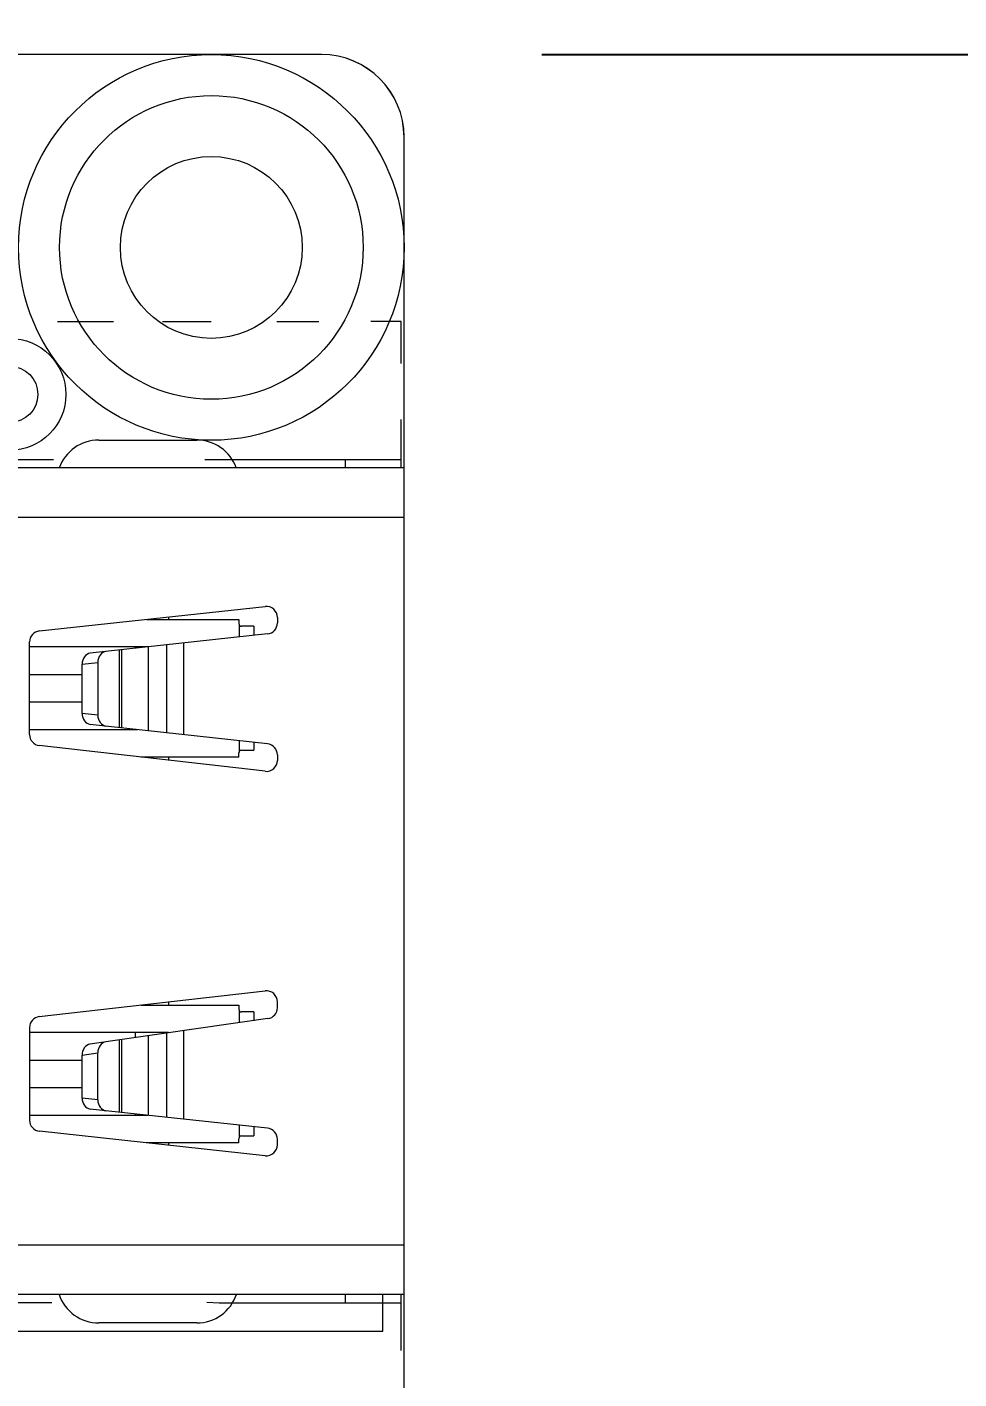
# Model space of a CAD drawing. Extents: x 14416 to 15769, y -3933 to -3562.
# Drawn here: x 14569.55 to 14586.47, y -3834.16 to -3809.62 of the extents above; entities that cross this region are included whole.
import ezdxf

# ---------------------------------------------------------------- set-up
doc = ezdxf.new("R2010")
doc.units = 0
doc.header["$LTSCALE"] = 3
doc.layers.get('0').update_dxf_attribs({"color": 2, "linetype": 'CONTINUOUS', "lineweight": 9})
doc.layers.get('DEFPOINTS').update_dxf_attribs({"linetype": 'CONTINUOUS', "lineweight": 9})
doc.styles.add('Aral', font='arial.ttf')
doc.dimstyles.new('22', dxfattribs={"dimtxt": 5, "dimasz": 4, "dimexe": 3, "dimexo": 4, "dimgap": 1.5, "dimtad": 1, "dimrnd": 0.01, "dimdsep": 46, "dimtxsty": 'Aral', "dimcen": 0, "dimclrd": 5, "dimclre": 3, "dimclrt": 256, "dimazin": 0, "dimtfac": 1, "dimtmove": 0, "dimatfit": 3, "dimfxl": 1, "dimarcsym": 0})

# ---------------------------------------------------------------- blocks, each defined once
blk = doc.blocks.new('*D25')
at = {"color": 3, "lineweight": -2}
for p, q in [((14618.399, -3710.123), (14643.171, -3710.123)), ((14578.899, -3810.123), (14643.171, -3810.123))]:
    blk.add_line(p, q, dxfattribs=at)
at = {"color": 5, "lineweight": -2}
blk.add_line((14640.171, -3806.123), (14640.171, -3714.123), dxfattribs=at)
at = {"color": 5}
for points in [[(14639.504, -3714.123), (14640.837, -3714.123), (14640.171, -3710.123)], [(14639.504, -3806.123), (14640.837, -3806.123), (14640.171, -3810.123)]]:
    blk.add_solid(points, dxfattribs=at)
at = {"layer": 'DEFPOINTS', "color": 0}
for p in [(14614.399, -3710.123), (14640.171, -3710.123), (14574.899, -3810.123)]:
    blk.add_point(p, dxfattribs=at)
at = {"insert": (14636.118, -3760.123), "char_height": 5, "attachment_point": 5, "rotation": 90, "style": 'Aral'}
blk.add_mtext('100', dxfattribs=at)

msp = doc.modelspace()

# ---------------------------------------------------------------- linework, layer by layer
at = {"color": 7, "linetype": 'Continuous'}
for p, q in [((14574.899, -3810.123), (14489.899, -3810.123)), ((14576.399, -3814.723), (14576.399, -3811.623)), ((14576.399, -3817.623), (14564.799, -3817.623)), ((14576.399, -3818.523), (14566.299, -3818.523)), ((14569.777, -3820.584), (14573.877, -3820.14)), ((14572.124, -3820.33), (14572.124, -3820.373)), ((14574.099, -3820.339), (14574.099, -3820.439)), ((14571.723, -3820.373), (14573.399, -3820.373)), ((14573.399, -3820.373), (14573.399, -3820.448)), ((14573.412, -3820.693), (14573.412, -3820.483)), ((14573.668, -3820.498), (14573.449, -3820.498)), ((14573.668, -3820.498), (14573.668, -3820.666)), ((14569.599, -3822.465), (14569.599, -3820.783)), ((14573.92, -3820.638), (14570.701, -3820.987)), ((14572.091, -3822.432), (14572.091, -3820.836)), ((14572.392, -3820.804), (14572.392, -3822.465)), ((14571.75, -3820.873), (14569.599, -3820.873)), ((14571.23, -3822.337), (14571.23, -3820.93)), ((14571.27, -3820.925), (14571.27, -3822.342)), ((14571.524, -3820.898), (14571.524, -3820.873)), ((14571.758, -3822.395), (14571.758, -3820.872)), ((14570.552, -3821.187), (14570.838, -3821.155)), ((14570.552, -3822.079), (14570.552, -3821.187)), ((14570.838, -3821.155), (14570.838, -3822.111)), ((14569.599, -3821.373), (14570.552, -3821.373)), ((14570.552, -3821.873), (14569.599, -3821.873)), ((14570.838, -3822.111), (14570.552, -3822.079)), ((14573.921, -3822.633), (14570.701, -3822.279)), ((14569.599, -3822.373), (14571.559, -3822.373)), ((14573.876, -3823.131), (14569.776, -3822.664)), ((14573.399, -3822.873), (14573.399, -3822.798)), ((14573.412, -3822.764), (14573.412, -3822.577)), ((14573.449, -3822.748), (14573.668, -3822.748)), ((14573.668, -3822.605), (14573.668, -3822.748)), ((14573.399, -3822.873), (14571.617, -3822.873)), ((14572.124, -3822.873), (14572.124, -3822.931)), ((14574.099, -3822.832), (14574.099, -3822.932)), ((14569.776, -3827.583), (14573.876, -3827.116)), ((14571.617, -3827.373), (14573.399, -3827.373)), ((14572.124, -3827.316), (14572.124, -3827.373)), ((14573.399, -3827.373), (14573.399, -3827.448)), ((14574.099, -3827.421), (14574.099, -3827.315)), ((14573.927, -3827.619), (14570.696, -3828.082)), ((14573.412, -3827.692), (14573.412, -3827.483)), ((14573.668, -3827.498), (14573.449, -3827.498)), ((14573.668, -3827.498), (14573.668, -3827.656)), ((14569.599, -3827.782), (14569.599, -3829.464)), ((14572.124, -3827.873), (14569.599, -3827.873)), ((14571.524, -3827.964), (14571.524, -3827.873)), ((14571.758, -3829.374), (14571.758, -3827.93)), ((14572.091, -3829.41), (14572.091, -3827.882)), ((14572.392, -3827.839), (14572.392, -3829.443)), ((14571.23, -3829.317), (14571.23, -3828.006)), ((14571.27, -3828), (14571.27, -3829.321)), ((14569.599, -3828.373), (14570.552, -3828.373)), ((14570.552, -3828.282), (14570.838, -3828.24)), ((14570.552, -3829.06), (14570.552, -3828.282)), ((14570.838, -3829.091), (14570.838, -3828.24)), ((14570.552, -3828.873), (14569.599, -3828.873)), ((14570.838, -3829.091), (14570.552, -3829.06)), ((14569.599, -3829.373), (14571.75, -3829.373)), ((14573.92, -3829.608), (14570.701, -3829.26)), ((14571.524, -3829.373), (14571.524, -3829.349)), ((14573.877, -3830.107), (14569.777, -3829.663)), ((14573.412, -3829.764), (14573.412, -3829.553)), ((14573.668, -3829.581), (14573.668, -3829.748)), ((14573.399, -3829.873), (14571.723, -3829.873)), ((14572.124, -3829.873), (14572.124, -3829.917)), ((14573.399, -3829.873), (14573.399, -3829.798)), ((14573.449, -3829.748), (14573.668, -3829.748)), ((14574.099, -3829.908), (14574.099, -3829.807)), ((14566.299, -3831.723), (14576.399, -3831.723)), ((14576.399, -3832.623), (14564.799, -3832.623))]:
    msp.add_line(p, q, dxfattribs=at)
at = {"color": 2, "linetype": 'Continuous'}
for p, q in [((14574.9, -3810.123), (14574.899, -3810.123)), ((14576.4, -3817.623), (14576.4, -3811.623)), ((14576.4, -3839.638), (14576.4, -3832.623))]:
    msp.add_line(p, q, dxfattribs=at)
at = {"color": 4, "linetype": 'Continuous'}
msp.add_line((14576.399, -3835.523), (14576.399, -3814.723), dxfattribs=at)
at = {"color": 5, "linetype": 'Continuous'}
for p, q in [((14570.105, -3814.97), (14571.121, -3814.97)), ((14572.01, -3814.97), (14572.899, -3814.97)), ((14574.088, -3814.97), (14574.85, -3814.97)), ((14576.345, -3814.97), (14575.796, -3814.97)), ((14576.345, -3815.732), (14576.345, -3814.97)), ((14576.345, -3817.623), (14576.345, -3816.748)), ((14567.847, -3817.47), (14570.031, -3817.47)), ((14576.34, -3817.48), (14572.781, -3817.48)), ((14575.335, -3817.623), (14575.335, -3817.49)), ((14576.34, -3817.48), (14576.34, -3817.623)), ((14567.821, -3832.773), (14570.006, -3832.773)), ((14573.039, -3832.78), (14572.817, -3832.773)), ((14576.34, -3832.78), (14573.039, -3832.78)), ((14575.335, -3832.77), (14575.335, -3832.623)), ((14576.013, -3833.288), (14576.013, -3832.623)), ((14576.34, -3832.623), (14576.34, -3832.78)), ((14576.345, -3833.639), (14576.345, -3832.623)), ((14551.012, -3833.288), (14576.013, -3833.288))]:
    msp.add_line(p, q, dxfattribs=at)
at = {"color": 6, "linetype": 'Continuous'}
for p, q in [((14570.856, -3817.118), (14572.634, -3817.118)), ((14572.634, -3833.141), (14570.856, -3833.141))]:
    msp.add_line(p, q, dxfattribs=at)
at = {"color": 4, "linetype": 'Continuous'}
msp.add_circle((14572.899, -3813.623), 3.5, dxfattribs=at)
at = {"color": 6, "linetype": 'Continuous'}
for centre, radius in [((14572.9, -3813.623), 2.756), ((14569.242, -3816.29), 0.508)]:
    msp.add_circle(centre, radius, dxfattribs=at)
at = {"color": 7, "linetype": 'Continuous'}
msp.add_circle((14572.899, -3813.623), 1.65, dxfattribs=at)
at = {"color": 5, "linetype": 'Continuous'}
msp.add_circle((14569.242, -3816.29), 1.016, dxfattribs=at)
at = {"color": 7, "linetype": 'Continuous'}
for centre, radius, start, end in [((14574.899, -3811.623), 1.5, 0, 90), ((14573.899, -3820.339), 0.2, 0, 96.18), ((14569.799, -3820.783), 0.2, 96.18, 180), ((14573.449, -3820.448), 0.05, 180, 270), ((14573.899, -3820.439), 0.2, 276.18, 360), ((14569.799, -3822.465), 0.2, 180, 263.5), ((14573.449, -3822.798), 0.05, 90, 180), ((14573.899, -3822.832), 0.2, 0, 83.7208), ((14573.899, -3822.932), 0.2, 263.5, 0), ((14573.899, -3827.315), 0.2, 0, 96.5), ((14573.449, -3827.448), 0.05, 180, 270), ((14573.899, -3827.421), 0.2, 278.1702, 0), ((14569.799, -3827.782), 0.2, 96.5, 180), ((14569.799, -3829.464), 0.2, 180, 263.82), ((14573.899, -3829.807), 0.2, 0, 83.82), ((14573.449, -3829.798), 0.05, 90, 180), ((14573.899, -3829.908), 0.2, 263.82, 0)]:
    msp.add_arc(centre, radius, start, end, dxfattribs=at)
at = {"color": 2, "linetype": 'Continuous'}
msp.add_arc((14574.9, -3811.623), 1.5, 360, 90, dxfattribs=at)
at = {"color": 6, "linetype": 'Continuous'}
for centre, start, end in [((14570.856, -3817.88), 90, 160.3415), ((14572.634, -3817.88), 19.6585, 90), ((14570.856, -3832.379), 198.6712, 270), ((14572.634, -3832.379), 270, 341.3288)]:
    msp.add_arc(centre, 0.762, start, end, dxfattribs=at)
at = {"color": 7, "linetype": 'Continuous'}
for centre, major_axis, ratio, start_param, end_param in [((14570.716, -3821.187), (0, -0.2), 0.817577, -3.053294, -1.570796), ((14571.002, -3821.155), (0, -0.2), 0.817577, -3.053294, -1.570796), ((14570.716, -3822.079), (0, -0.2), 0.817525, -1.570796, -0.089714), ((14571.002, -3822.111), (0, -0.2), 0.817525, -1.570796, -0.089714), ((14570.716, -3828.282), (0, -0.201), 0.816389, -3.024915, -1.570796), ((14571.002, -3828.24), (0, -0.201), 0.816389, -3.024915, -1.570796), ((14570.716, -3829.06), (0, -0.2), 0.817577, -1.570796, -0.088298), ((14571.002, -3829.091), (0, -0.2), 0.817577, -1.570796, -0.088298)]:
    msp.add_ellipse(centre, major_axis=major_axis, ratio=ratio, start_param=start_param, end_param=end_param, dxfattribs=at)

# ---------------------------------------------------------------- dimensions: what is measured, and where the dimension line sits
dim = msp.add_linear_dim(base=(14640.171, -3710.123), p1=(14574.899, -3810.123), p2=(14614.399, -3710.123), angle=90, dimstyle='22')
dim.commit()
dim.dimension.update_dxf_attribs({"geometry": '*D25', "text_midpoint": (14636.118, -3760.123)})

doc.saveas('drawing.dxf')
